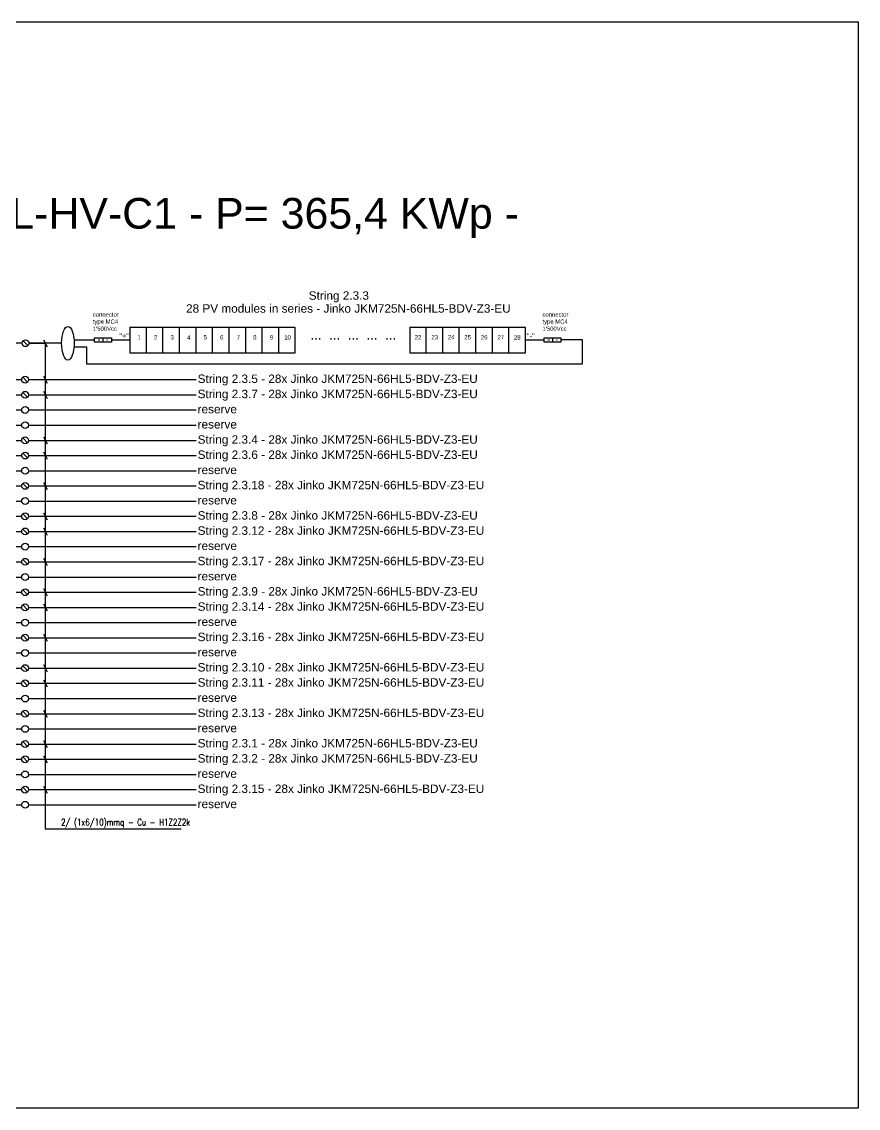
# Model space of a CAD drawing. Header units: millimetres. Extents: x 14856 to 141494, y 133975 to 167686.
# Drawn here: x 49565 to 55562, y 146011 to 153798 of the extents above; entities that cross this region are included whole.
import ezdxf

# ---------------------------------------------------------------- set-up
doc = ezdxf.new("R2010")
doc.units = ezdxf.units.MM
doc.linetypes.add('TRATTEGGIATA', pattern=[19.05, 12.7, -6.35])
doc.layers.add('-Testi', color=1, linetype='Continuous')
doc.layers.add('TRATTEGGIATA', color=40, linetype='TRATTEGGIATA')
doc.styles.add('SIMPLEX', font='SIMPLEX', dxfattribs={"width": 0.8})
doc.styles.get("Standard").update_dxf_attribs({"font": 'arial.ttf'})

msp = doc.modelspace()

# ---------------------------------------------------------------- linework, layer by layer
for points in [[(50340.1, 151608.3), (50340.1, 151425.9), (51525.8, 151425.9), (51525.8, 151607.8), (50340.1, 151607.8)], [(50458.7, 151425.9), (50458.7, 151607.8)], [(50577.2, 151425.7), (50577.2, 151607.5)], [(50695.8, 151425.4), (50695.8, 151607.2)], [(50814.4, 151425.9), (50814.4, 151607.8)], [(50933, 151425.7), (50933, 151607.5)], [(51051.5, 151425.4), (51051.5, 151607.2)], [(51170.1, 151425.9), (51170.1, 151607.8)], [(51288.7, 151425.7), (51288.7, 151607.5)], [(51407.3, 151425.4), (51407.3, 151607.2)], [(52345.8, 151608.3), (52345.8, 151425.9), (53175.9, 151425.9), (53175.9, 151607.8), (52345.8, 151607.8)], [(52464.4, 151425.9), (52464.4, 151607.8)], [(52583, 151425.7), (52583, 151607.5)], [(52701.6, 151425.4), (52701.6, 151607.2)], [(52820.2, 151425.9), (52820.2, 151607.8)], [(52938.7, 151425.7), (52938.7, 151607.5)], [(52938.7, 151425.7), (52938.7, 151607.5)], [(53057.3, 151425.4), (53057.3, 151607.2)], [(53057.3, 151425.4), (53057.3, 151607.2)], [(53175.9, 151425.9), (53175.9, 151607.8)], [(49609.5, 151476.5), (49574.8, 151511.3)], [(49613.8, 151493.9), (49733.8, 151493.9), (49733.8, 148014.4)], [(49721.1, 151519.4), (49746.6, 151468.4)], [(49721.1, 151519.4), (49746.6, 151468.4)], [(50146.6, 151532.4), (50146.6, 151501.8)], [(50207.2, 151517.1), (50340.1, 151517.1)], [(53176.4, 151517.1), (53309.3, 151517.1)], [(53369.9, 151532.4), (53369.9, 151501.8)], [(49606.6, 151215.9), (49571.9, 151250.6)], [(49721.1, 151258.8), (49746.6, 151207.7)], [(49606.6, 151107), (49571.9, 151141.8)], [(49721.1, 151149.9), (49746.6, 151098.9)], [(49606.6, 150780.5), (49571.9, 150815.3)], [(49721.1, 150823.4), (49746.6, 150772.4)], [(49606.6, 150671.7), (49571.9, 150706.5)], [(49721.1, 150714.6), (49746.6, 150663.6)], [(49606.6, 150454), (49571.9, 150488.8)], [(49721.1, 150496.9), (49746.6, 150445.9)], [(49606.6, 150236.3), (49571.9, 150271.1)], [(49721.1, 150279.2), (49746.6, 150228.2)], [(49606.6, 150127.5), (49571.9, 150162.3)], [(49721.1, 150170.4), (49746.6, 150119.4)], [(49606.6, 149909.8), (49571.9, 149944.6)], [(49721.1, 149952.7), (49746.6, 149901.7)], [(49606.6, 149692.1), (49571.9, 149726.9)], [(49721.1, 149735), (49746.6, 149684)], [(49606.6, 149583.3), (49571.9, 149618.1)], [(49721.1, 149626.2), (49746.6, 149575.2)], [(49606.6, 149365.6), (49571.9, 149400.4)], [(49721.1, 149408.5), (49746.6, 149357.5)], [(49606.6, 149147.9), (49571.9, 149182.7)], [(49721.1, 149190.8), (49746.6, 149139.8)], [(49606.6, 149039.1), (49571.9, 149073.9)], [(49721.1, 149082), (49746.6, 149031)], [(49606.6, 148821.4), (49571.9, 148856.2)], [(49721.1, 148864.3), (49746.6, 148813.3)], [(49606.6, 148603.7), (49571.9, 148638.5)], [(49721.1, 148646.6), (49746.6, 148595.6)], [(49606.6, 148494.9), (49571.9, 148529.7)], [(49721.1, 148537.8), (49746.6, 148486.8)], [(49606.6, 148277.2), (49571.9, 148312)], [(49721.1, 148320.1), (49746.6, 148269.1)], [(49733.8, 148014.4), (50708.8, 148014.4)]]:
    msp.add_lwpolyline(points)
at = {"color": 40}
for points in [[(49567.6, 151493.9), (49115.2, 151493.9)], [(49850.5, 151493.9), (49616.7, 151493.9)], [(49940.2, 151518.9), (50085.2, 151518.9)], [(49940.2, 151468.9), (50028.7, 151468.9), (50028.7, 151346.8), (53585.6, 151346.8), (53585.5, 151517.1), (53430.5, 151517.1)]]:
    msp.add_lwpolyline(points, dxfattribs=at)
for points in [[(50085.9, 151532.4), (50207.2, 151532.4), (50207.2, 151501.8), (50085.9, 151501.8)], [(53309.3, 151532.4), (53430.5, 151532.4), (53430.5, 151501.8), (53309.3, 151501.8)]]:
    msp.add_lwpolyline(points, close=True)
at = {"color": 40, "linetype": 'Continuous'}
for points in [[(49115.2, 151233.3), (49564.6, 151233.3)], [(49613.8, 151233.3), (50814.3, 151233.3)], [(49115.2, 151124.4), (49564.6, 151124.4)], [(49613.8, 151124.4), (50814.3, 151124.4)], [(49115.2, 150797.9), (49564.6, 150797.9)], [(49613.8, 150797.9), (50814.3, 150797.9)], [(49115.2, 150689.1), (49564.6, 150689.1)], [(49613.8, 150689.1), (50814.3, 150689.1)], [(49115.2, 150471.4), (49564.6, 150471.4)], [(49613.8, 150471.4), (50814.3, 150471.4)], [(49115.2, 150253.7), (49564.6, 150253.7)], [(49613.8, 150253.7), (50814.3, 150253.7)], [(49115.2, 150144.9), (49564.6, 150144.9)], [(49613.8, 150144.9), (50814.3, 150144.9)], [(49115.2, 149927.2), (49564.6, 149927.2)], [(49613.8, 149927.2), (50814.3, 149927.2)]]:
    msp.add_lwpolyline(points, dxfattribs=at)
at = {"color": 8, "linetype": 'Continuous'}
for points in [[(49115.2, 151015.6), (49564.6, 151015.6)], [(49613.8, 151015.6), (50814.3, 151015.6)], [(49115.2, 150906.7), (49564.6, 150906.7)], [(49613.8, 150906.7), (50814.3, 150906.7)], [(49115.2, 150580.2), (49564.6, 150580.2)], [(49613.8, 150580.2), (50814.3, 150580.2)], [(49115.2, 150362.5), (49564.6, 150362.5)], [(49613.8, 150362.5), (50814.3, 150362.5)], [(49115.2, 150036), (49564.6, 150036)], [(49613.8, 150036), (50814.3, 150036)], [(49115.2, 149818.4), (49564.6, 149818.4)], [(49613.8, 149818.4), (50814.3, 149818.4)], [(49115.2, 149491.8), (49564.6, 149491.8)], [(49613.8, 149491.8), (50814.3, 149491.8)], [(49115.2, 149274.2), (49564.6, 149274.2)], [(49613.8, 149274.2), (50814.3, 149274.2)], [(49115.2, 148947.6), (49564.6, 148947.6)], [(49613.8, 148947.6), (50814.3, 148947.6)], [(49115.2, 148730), (49564.6, 148730)], [(49613.8, 148730), (50814.3, 148730)], [(49115.2, 148403.4), (49564.6, 148403.4)], [(49613.8, 148403.4), (50814.3, 148403.4)], [(49115.2, 148185.8), (49564.6, 148185.8)], [(49613.8, 148185.8), (50814.3, 148185.8)]]:
    msp.add_lwpolyline(points, dxfattribs=at)
at = {"color": 7}
for centre in [(49592.1, 151493.9), (49589.2, 151233.3), (49589.2, 151124.4), (49589.2, 150797.9), (49589.2, 150689.1), (49589.2, 150471.4), (49589.2, 150253.7), (49589.2, 150144.9), (49589.2, 149927.2), (49589.2, 149709.5), (49589.2, 149600.7), (49589.2, 149383), (49589.2, 149165.3), (49589.2, 149056.5), (49589.2, 148838.8), (49589.2, 148621.1), (49589.2, 148512.3), (49589.2, 148294.6)]:
    msp.add_circle(centre, 24.6, dxfattribs=at)
at = {"color": 8}
for centre in [(49589.2, 151015.6), (49589.2, 150906.7), (49589.2, 150580.2), (49589.2, 150362.5), (49589.2, 150036), (49589.2, 149818.4), (49589.2, 149491.8), (49589.2, 149274.2), (49589.2, 148947.6), (49589.2, 148730), (49589.2, 148403.4), (49589.2, 148185.8)]:
    msp.add_circle(centre, 24.6, dxfattribs=at)
msp.add_ellipse((49895.4, 151493.9), major_axis=(0, -121.1), ratio=0.370747)
at = {"layer": 'Defpoints', "color": 1}
msp.add_lwpolyline([(43500.1, 153798.2), (55561.6, 153798.2), (55561.6, 146010.8), (43500.1, 146010.8)], close=True, dxfattribs=at)
at = {"layer": 'TRATTEGGIATA', "color": 40, "linetype": 'Continuous', "ltscale": 0.5}
for points in [[(49115.2, 149709.5), (49564.6, 149709.5)], [(49613.8, 149709.5), (50814.3, 149709.5)], [(49115.2, 149600.7), (49564.6, 149600.7)], [(49613.8, 149600.7), (50814.3, 149600.7)], [(49115.2, 149383), (49564.6, 149383)], [(49613.8, 149383), (50814.3, 149383)], [(49115.2, 149165.3), (49564.6, 149165.3)], [(49613.8, 149165.3), (50814.3, 149165.3)], [(49115.2, 149056.5), (49564.6, 149056.5)], [(49613.8, 149056.5), (50814.3, 149056.5)], [(49115.2, 148838.8), (49564.6, 148838.8)], [(49613.8, 148838.8), (50814.3, 148838.8)], [(49115.2, 148621.1), (49564.6, 148621.1)], [(49613.8, 148621.1), (50814.3, 148621.1)], [(49115.2, 148512.3), (49564.6, 148512.3)], [(49613.8, 148512.3), (50814.3, 148512.3)], [(49115.2, 148294.6), (49564.6, 148294.6)], [(49613.8, 148294.6), (50814.3, 148294.6)]]:
    msp.add_lwpolyline(points, dxfattribs=at)

# ---------------------------------------------------------------- texts
at = {"layer": '-Testi', "color": 7, "insert": (50309, 148053), "char_height": 46.621, "width": 1811.153, "attachment_point": 5, "style": 'SIMPLEX'}
msp.add_mtext('2/ (1x6/10)mmq - Cu - H1Z2Z2k', dxfattribs=at)
at = {"attachment_point": 1}
for s, insert, char_height, width in [('INVERTER 2.3 - TBEA TS330KTL-HV-C1 - P= 365,4 KWp - P= 330 KWac @40°C', (44957.1, 152535.2), 220, 8459.921), ("connector type MC4\\P1'500Vcc", (50074.3, 151714.6), 30.344, 266.347), ('28 PV modules in series - Jinko JKM725N-66HL5-BDV-Z3-EU', (50742.6, 151773.3), 60.443, 2681.977), ("connector type MC4\\P1'500Vcc", (53297.6, 151714.6), 30.344, 266.347), ("''+''", (50263.4, 151565.1), 38.08, 72.401), ('1 ', (50393.9, 151551.9), 30.84, 30.845), ('2 ', (50512.5, 151551.9), 30.84, 30.845), ('3 ', (50631.1, 151551.9), 30.84, 30.845), ('4 ', (50749.7, 151551.3), 30.84, 30.845), ('5 ', (50868.2, 151551.9), 30.84, 30.845), ('6 ', (50986.8, 151551.9), 30.84, 30.845), ('7 ', (51105.4, 151551.3), 30.84, 30.845), ('8 ', (51224, 151551.9), 30.84, 30.845), ('9 ', (51342.5, 151551.6), 30.84, 30.845), ('10 ', (51445.9, 151551.3), 30.84, 30.845), ('22 ', (52381.9, 151552.1), 30.84, 30.845), ('23 ', (52500.5, 151552.4), 30.84, 30.845), ('24 ', (52619.1, 151552.4), 30.84, 30.845), ('25 ', (52737.6, 151552.1), 30.84, 30.845), ('26 ', (52856.2, 151551.9), 30.84, 30.845), ('27', (52974.8, 151551.6), 30.84, 30.845), ('28 ', (53093.4, 151551.3), 30.84, 30.845), ("''-''", (53184.7, 151565.1), 38.08, 72.401), ('\\pxql;{\\fArial|b1|i0|c0|p34;M}', (50111.4, 151524.1), 13.785, 16.703), ('\\pxql;{\\fArial|b1|i0|c0|p34;F}', (50172, 151524.1), 13.785, 16.703), ('...  ...  ...  ...  ... ', (51634.2, 151588.9), 68.894, 747.028), ('\\pxql;{\\fArial|b1|i0|c0|p34;M}', (53334.7, 151524.1), 13.785, 16.703), ('\\pxql;{\\fArial|b1|i0|c0|p34;F}', (53395.3, 151524.1), 13.785, 16.703)]:
    msp.add_mtext(s, dxfattribs=dict(at, insert=insert, char_height=char_height, width=width))
at = {"color": 7, "char_height": 60.44, "width": 4500, "attachment_point": 1}
for s, insert in [('String 2.3.3', (51622, 151866.1)), ('String 2.3.5 - 28x Jinko JKM725N-66HL5-BDV-Z3-EU', (50825.6, 151269.6)), ('String 2.3.7 - 28x Jinko JKM725N-66HL5-BDV-Z3-EU', (50825.6, 151160.7)), ('String 2.3.4 - 28x Jinko JKM725N-66HL5-BDV-Z3-EU', (50825.6, 150834.2)), ('String 2.3.6 - 28x Jinko JKM725N-66HL5-BDV-Z3-EU', (50825.6, 150725.4)), ('String 2.3.18 - 28x Jinko JKM725N-66HL5-BDV-Z3-EU', (50825.6, 150507.7)), ('String 2.3.8 - 28x Jinko JKM725N-66HL5-BDV-Z3-EU', (50825.6, 150290)), ('String 2.3.12 - 28x Jinko JKM725N-66HL5-BDV-Z3-EU', (50825.6, 150181.2)), ('String 2.3.17 - 28x Jinko JKM725N-66HL5-BDV-Z3-EU', (50825.6, 149963.5)), ('String 2.3.9 - 28x Jinko JKM725N-66HL5-BDV-Z3-EU', (50825.6, 149745.8)), ('String 2.3.14 - 28x Jinko JKM725N-66HL5-BDV-Z3-EU', (50825.6, 149637)), ('String 2.3.16 - 28x Jinko JKM725N-66HL5-BDV-Z3-EU', (50825.6, 149419.3)), ('String 2.3.10 - 28x Jinko JKM725N-66HL5-BDV-Z3-EU', (50825.6, 149201.6)), ('String 2.3.11 - 28x Jinko JKM725N-66HL5-BDV-Z3-EU', (50825.6, 149092.8)), ('String 2.3.13 - 28x Jinko JKM725N-66HL5-BDV-Z3-EU', (50825.6, 148875.1)), ('String 2.3.1 - 28x Jinko JKM725N-66HL5-BDV-Z3-EU', (50825.6, 148657.4)), ('String 2.3.2 - 28x Jinko JKM725N-66HL5-BDV-Z3-EU', (50825.6, 148548.6)), ('String 2.3.15 - 28x Jinko JKM725N-66HL5-BDV-Z3-EU', (50825.6, 148330.9))]:
    msp.add_mtext(s, dxfattribs=dict(at, insert=insert))
at = {"color": 8, "char_height": 60.44, "width": 4500, "attachment_point": 1}
for insert in [(50825.6, 151051.9), (50825.6, 150943), (50825.6, 150616.5), (50825.6, 150398.8), (50825.6, 150072.3), (50825.6, 149854.6), (50825.6, 149528.1), (50825.6, 149310.4), (50825.6, 148983.9), (50825.6, 148766.2), (50825.6, 148439.7), (50825.6, 148222.1)]:
    msp.add_mtext('reserve', dxfattribs=dict(at, insert=insert))

doc.saveas('drawing.dxf')
